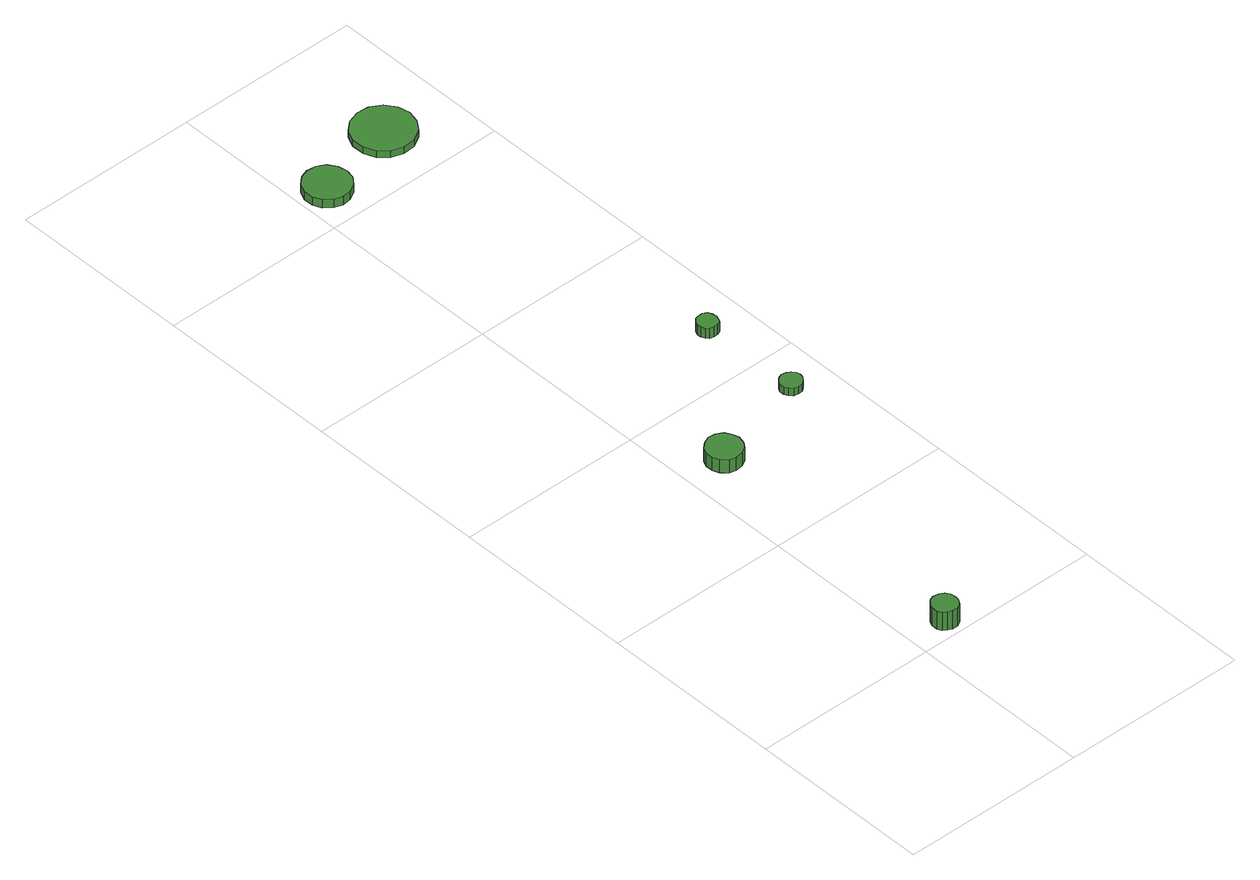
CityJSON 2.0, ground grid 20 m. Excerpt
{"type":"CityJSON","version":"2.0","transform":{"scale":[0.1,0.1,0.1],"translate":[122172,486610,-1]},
"CityObjects":{
"tree1":{"type":"SolitaryVegetationObject","attributes":{"function":"something"},"geometry":[{"type":"MultiSurface","lod":"1","boundaries":[[[0,1,2,3,4,5,6,7,8,9,10,11,12,13,14]],[[15,16,17,18,19,20,21,22,23,24,25,26,27,28,29]],[[0,29,28,1]],[[1,28,27,2]],[[2,27,26,3]],[[3,26,25,4]],[[4,25,24,5]],[[5,24,23,6]],[[6,23,22,7]],[[7,22,21,8]],[[8,21,20,9]],[[9,20,19,10]],[[10,19,18,11]],[[11,18,17,12]],[[12,17,16,13]],[[13,16,15,14]],[[14,15,29,0]]]}]},
"tree2":{"type":"SolitaryVegetationObject","attributes":{"function":"something"},"geometry":[{"type":"MultiSurface","lod":"1","boundaries":[[[30,31,32,33,34,35,36,37,38,39,40,41,42,43,44]],[[45,46,47,48,49,50,51,52,53,54,55,56,57,58,59]],[[30,59,58,31]],[[31,58,57,32]],[[32,57,56,33]],[[33,56,55,34]],[[34,55,54,35]],[[35,54,53,36]],[[36,53,52,37]],[[37,52,51,38]],[[38,51,50,39]],[[39,50,49,40]],[[40,49,48,41]],[[41,48,47,42]],[[42,47,46,43]],[[43,46,45,44]],[[44,45,59,30]]]}]},
"tree3":{"type":"SolitaryVegetationObject","attributes":{"function":"something"}},
"tree4":{"type":"SolitaryVegetationObject","attributes":{"function":"something"},"geometry":[{"type":"MultiSurface","lod":"1","boundaries":[[[60,61,62,63,64,65,66,67,68,69,70,71,72,73,74]],[[75,76,77,78,79,80,81,82,83,84,85,86,87,88,89]],[[60,89,88,61]],[[61,88,87,62]],[[62,87,86,63]],[[63,86,85,64]],[[64,85,84,65]],[[65,84,83,66]],[[66,83,82,67]],[[67,82,81,68]],[[68,81,80,69]],[[69,80,79,70]],[[70,79,78,71]],[[71,78,77,72]],[[72,77,76,73]],[[73,76,75,74]],[[74,75,89,60]]]}]},
"tree5":{"type":"SolitaryVegetationObject","attributes":{"function":"something"},"geometry":[{"type":"MultiSurface","lod":"1","boundaries":[[[90,91,92,93,94,95,96,97,98,99,100,101,102,103,104]],[[105,106,107,108,109,110,111,112,113,114,115,116,117,118,119]],[[90,119,118,91]],[[91,118,117,92]],[[92,117,116,93]],[[93,116,115,94]],[[94,115,114,95]],[[95,114,113,96]],[[96,113,112,97]],[[97,112,111,98]],[[98,111,110,99]],[[99,110,109,100]],[[100,109,108,101]],[[101,108,107,102]],[[102,107,106,103]],[[103,106,105,104]],[[104,105,119,90]]]}]},
"tree6":{"type":"SolitaryVegetationObject","attributes":{"function":"something"},"geometry":[{"type":"MultiSurface","lod":"1","boundaries":[[[120,121,122,123,124,125,126,127,128,129,130,131,132,133,134]],[[135,136,137,138,139,140,141,142,143,144,145,146,147,148,149]],[[120,149,148,121]],[[121,148,147,122]],[[122,147,146,123]],[[123,146,145,124]],[[124,145,144,125]],[[125,144,143,126]],[[126,143,142,127]],[[127,142,141,128]],[[128,141,140,129]],[[129,140,139,130]],[[130,139,138,131]],[[131,138,137,132]],[[132,137,136,133]],[[133,136,135,134]],[[134,135,149,120]]]}]},
"tree7":{"type":"SolitaryVegetationObject","attributes":{"function":"something"},"geometry":[{"type":"MultiSurface","lod":"1","boundaries":[[[150,151,152,153,154,155,156,157,158,159,160,161,162,163,164]],[[165,166,167,168,169,170,171,172,173,174,175,176,177,178,179]],[[150,179,178,151]],[[151,178,177,152]],[[152,177,176,153]],[[153,176,175,154]],[[154,175,174,155]],[[155,174,173,156]],[[156,173,172,157]],[[157,172,171,158]],[[158,171,170,159]],[[159,170,169,160]],[[160,169,168,161]],[[161,168,167,162]],[[162,167,166,163]],[[163,166,165,164]],[[164,165,179,150]]]}]}
},
"vertices":[
[55,20,29],[54,26,29],[51,30,29],[46,33,29],[40,34,29],[35,32,29],[31,28,29],[29,23,29],[29,17,29],[31,12,29],[35,9,29],[40,7,29],[46,7,29],[51,10,29],[54,15,29],[54,15,7],[51,10,7],[46,7,7],[40,7,7],[35,9,7],[31,12,7],[29,17,7],[29,23,7],[31,28,7],[35,32,7],[40,34,7],[46,33,7],[51,30,7],[54,26,7],[55,20,7],
[64,322,23],[62,329,23],[58,336,23],[51,340,23],[43,341,23],[36,338,23],[30,333,23],[27,326,23],[27,318,23],[30,311,23],[36,305,23],[43,303,23],[51,304,23],[58,308,23],[62,314,23],[62,314,7],[58,308,7],[51,304,7],[43,303,7],[36,305,7],[30,311,7],[27,318,7],[27,326,7],[30,333,7],[36,338,7],[43,341,7],[51,340,7],[58,336,7],[62,329,7],[64,322,7],
[169,353,17],[168,358,17],[165,362,17],[161,364,17],[156,365,17],[151,363,17],[148,360,17],[146,356,17],[146,351,17],[148,347,17],[151,343,17],[156,342,17],[161,342,17],[165,345,17],[168,349,17],[168,349,8],[165,345,8],[161,342,8],[156,342,8],[151,343,8],[148,347,8],[146,351,8],[146,356,8],[148,360,8],[151,363,8],[156,365,8],[161,364,8],[165,362,8],[168,358,8],[169,353,8],
[53,840,20],[51,850,20],[45,859,20],[36,864,20],[26,865,20],[17,862,20],[9,855,20],[5,845,20],[5,835,20],[9,826,20],[17,819,20],[26,816,20],[36,817,20],[45,822,20],[51,830,20],[51,830,10],[45,822,10],[36,817,10],[26,816,10],[17,819,10],[9,826,10],[5,835,10],[5,845,10],[9,855,10],[17,862,10],[26,865,10],[36,864,10],[45,859,10],[51,850,10],[53,840,10],
[165,463,20],[164,468,20],[162,472,20],[158,474,20],[153,474,20],[149,473,20],[146,470,20],[144,466,20],[144,461,20],[146,457,20],[149,454,20],[153,453,20],[158,453,20],[162,455,20],[164,459,20],[164,459,8],[162,455,8],[158,453,8],[153,453,8],[149,454,8],[146,457,8],[144,461,8],[144,466,8],[146,470,8],[149,473,8],[153,474,8],[158,474,8],[162,472,8],[164,468,8],[165,463,8],
[151,862,19],[148,875,19],[140,886,19],[128,893,19],[115,894,19],[102,890,19],[92,881,19],[87,869,19],[87,855,19],[92,843,19],[102,834,19],[115,830,19],[128,831,19],[140,838,19],[148,849,19],[148,849,11],[140,838,11],[128,831,11],[115,830,11],[102,834,11],[92,843,11],[87,855,11],[87,869,11],[92,881,11],[102,890,11],[115,894,11],[128,893,11],[140,886,11],[148,875,11],[151,862,11]
]}
